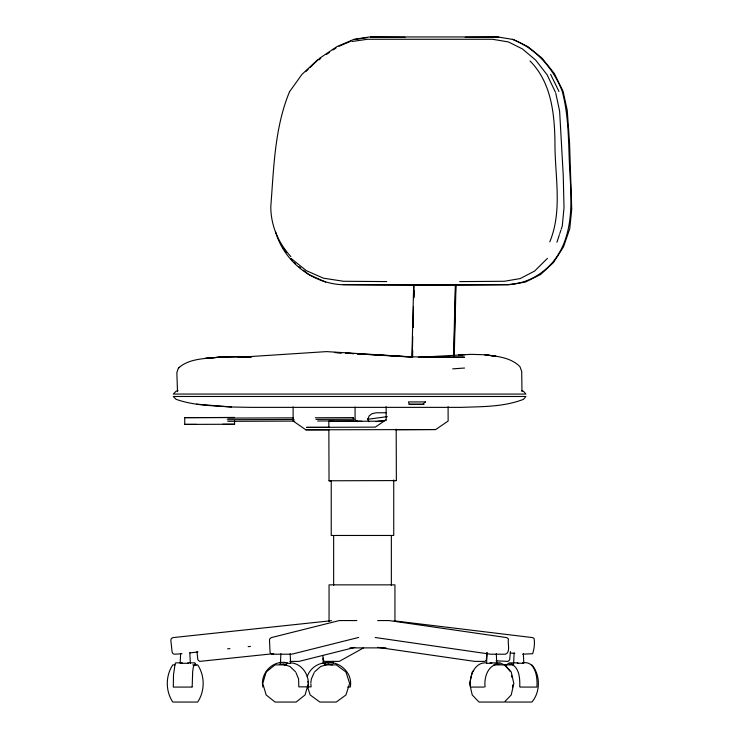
<?xml version="1.0" encoding="UTF-8"?>
<svg xmlns="http://www.w3.org/2000/svg" width="739" height="739" viewBox="0 0 739 739"><rect width="100%" height="100%" fill="white"/><g stroke="black" fill="none" stroke-linecap="round" stroke-linejoin="round"><path stroke-width="1.11" d="M411.9 357.113L413.674 284.589M412.233 357.26L412.741 336.633M412.962 327.469L413.471 306.851M413.692 297.688L414.006 285.088M412.574 357.233L412.741 350.323M413.304 327.294L413.471 320.393M414.034 297.364L414.209 290.455M453.589 355.81L455.344 284.432M453.931 355.958L455.667 284.931M454.263 355.93L456.018 284.543M519.748 686.854C519.997 678.993 519.6 667.927 511.416 664.139M180.168 663.289L180.612 653.692M280.441 663.317L280.885 653.701M325.566 663.289L323.063 663.446L323.312 658.052M487.075 652.629L486.585 663.317L491.906 663.252M513.642 663.289L514.132 652.629M512.589 687.076L512.7 684.961M308.098 687.076C310.038 676.305 302.759 664.149 291.452 662.855M486.955 652.639L486.382 659.899L485.024 661.387L474.632 661.387L377.62 647.336M510.427 651.595L509.642 659.899L508.026 661.387L496.063 660.832M394.146 620.834L532.662 637.609L534.085 638.487C534.962 643.318 534.177 649.082 532.653 653.692L522.658 654.209M310.823 682.882L311.35 678.929L314.186 672.619M549.807 241.829C562.869 210.125 554.638 175.134 554.961 141.971C554.481 113.372 551.276 82.325 530.002 60.967M556.938 242.226L559.423 234.632M368.881 421.701L367.976 419.262L369.038 416.011L371.976 413.683L376.16 412.787L386.395 412.75M559.783 233.552L560.846 230.319M561.206 229.247L562.259 226.079L564.023 207.751L563.247 175.466L559.617 111.118L555.737 93.003M220.194 357.103L204.934 358.443L220.194 357.103C206.153 358.692 189.655 358.018 178.422 368.031L176.843 372.548L177.499 391.716M307.202 676.619C309.447 669.562 315.996 664.112 323.322 663.068M315.35 417.775L353.344 417.627L352.752 419.244L315.913 419.382M289.485 91.839C274.557 127.939 273.827 168.012 270.807 206.467C270.714 225.183 278.27 242.919 290.87 256.609M289.614 91.627L301.974 74.38L317.752 59.674M547.442 258.354L534.639 271.047L520.21 278.575L504.358 281.273L459.686 281.614M314.703 671.76L320.606 666.55L328.088 664.139M473.736 670.412L472.23 671.991L469.634 683.473L472.23 694.956L479.02 702.05L504.432 702.05L511.231 694.956L513.827 683.473L511.231 671.991L504.432 664.888L493.772 664.888M305.715 71.665L308.209 69.272M309.872 67.683L319.839 58.104L337.049 46.539L353.99 39.324L369.583 36.95L497.8 36.95L513.236 39.5L528.025 46.714L542.149 58.279L554.287 73.438L563.026 91.165L567.238 110.277L569.566 143.209L571.727 209.322L569.769 228.665L563.534 246.771L553.613 262.391L540.671 274.437L525.42 282.067L508.746 284.755A980.893 64.256 1.5 0 1 343.746 284.755C312.532 284.062 284.062 261.597 275.536 231.695M319.063 59.877L320.726 58.279M490.077 662.855L499.869 662.855L505.476 665.414L509.411 662.855L518.094 662.855M395.42 429.701L435.659 429.544L448.139 421.045L448.093 406.635M326.462 54.427L329.335 52.497M333.16 49.929L336.023 47.998M363.44 647.955L339.256 661.387L324.292 661.387L323.008 659.724L322.925 655.576M523.508 663.252L517.217 663.252M178.422 368.031L179.669 367.422M338.998 46.261L350.646 41.301M178.053 390.645L176.039 391.273L173.268 394.063L525.9 394.072L523.535 391.31L521.577 390.608M497.005 664.139C487.306 666.375 484.027 678.069 485.08 686.854M358.674 637.443L291.748 654.209L272.044 654.209L270.308 653.147L270.04 652.001L269.504 640.177L269.661 638.93L271.287 637.609L339.321 620.557L356.835 620.557M354.84 647.401L299.027 661.387L289.827 661.387M284.155 664.952L285.928 664.546M290.159 653.71L290.612 663.363L286.963 663.289M354.877 39.5L367.135 37.634M351.893 41.513L367.495 39.278L492.479 39.278L508.34 41.92L522.325 48.876L535.655 60.081L547.1 74.787L555.359 92.033M367.976 419.262L387.31 416.62M376.012 421.599L386.257 420.223M331.617 620.677L172.972 637.609L171.356 638.487L170.838 640.251L172.104 652.075L172.981 653.692L174.755 654.209L181.97 653.729M189.96 652.87L197.941 652.02M227.621 648.851L229.903 648.611M248.165 646.662L250.447 646.422M273.716 653.682L199.696 661.387L197.858 659.899L196.962 651.595M188.436 663.289L181.194 663.289M465.284 354.637L458.688 355.108L471.039 354.341L485.033 354.785C497.153 356.29 510.926 357.464 519.942 366.664L521.706 371.486L521.974 391.43M452.684 368.863L464.554 368.031M236.665 356.678L219.862 357.113L247.075 356.771L326.573 351.607L410.829 356.854L357.223 353.787M418.376 357.316L462.623 354.84M443.64 357.288L464.508 357.205L426.495 356.752L441.931 357.196L439.16 357.103M328.855 427.05L328.837 421.332L383.947 421.184M328.855 429.331L329.031 480.784L396.363 480.572L396.196 429.119M465.228 37.319L498.696 37.126M393.028 480.59L396.363 480.572M184.732 417.637L234.549 417.489L184.732 417.637L184.75 424.389L196.685 424.389M227.861 418.098L293.475 417.858M227.27 419.715L294.039 419.466M227.871 421.332L294.639 421.082M317.668 420.99L353.353 420.861L353.944 419.244L353.344 417.627M184.75 424.389L234.568 424.251L234.559 420.87M293.106 406.94L293.152 421.008L305.835 429.812L435.659 429.544M196.768 404.187L231.372 406.995L250.706 407.365L461.081 407.365C481.967 406.579 503.786 407.032 523.535 399.309L525.9 396.483L173.268 396.483L176.039 399.3C193.738 405.582 212.86 405.683 231.39 406.995M352.595 421.285L361.759 421.258M409.055 404.418L424.001 404.427M328.837 421.332L333.298 421.332M222.624 424.251L234.568 424.251M329.465 427.382L306.509 427.382L375.301 427.133L386.174 419.715L386.127 406.616M305.835 429.812L328.79 429.812M329.031 480.784L331.257 480.784M377.629 620.557L389.037 620.557L506.769 637.609L508.441 638.93C507.36 643.189 510.926 652.103 505.467 654.209L490.631 654.209L375.163 637.489M349.898 647.881L386.054 647.881M182.284 662.855L175.679 662.855L175.134 663.724L173.517 674.615L173.295 687.076L192.02 687.076M187.789 662.855L194.948 662.855L195.992 665.414M287.388 662.855C273.19 659.456 259.962 673.109 262.807 687.076M324.347 662.855C338.517 659.696 353.233 672.499 350.268 687.076L347.57 687.076M486.659 662.855C474.309 661.802 468.979 676.924 470.521 687.076L484.193 687.076M522.51 662.855C535.646 660.417 537.659 677.765 536.902 687.076L520.367 687.076M194.93 664.139L193.433 666.55L192.657 671.76L192.186 686.854M279.573 664.139L286.686 664.139M324.486 664.139L332.033 664.139M494.724 664.139L499.776 664.139M509.476 664.139L513.623 664.139M175.014 664.888L172.797 664.888C165.453 675.889 165.453 691.057 172.797 702.05L197.664 702.05C205.008 691.057 205.008 675.889 197.664 664.888L192.768 664.888M286.039 664.888L275.047 664.888L266.16 671.991L262.761 683.473L266.16 694.956L275.047 702.05L296.154 702.05L305.05 694.956L308.44 683.473L307.821 681.386M324.319 664.888L336.273 664.888L345.944 671.991L349.639 683.473L345.944 694.956L336.273 702.05L319.839 702.05L310.168 694.956L307.479 686.605M505.448 664.888L513.596 664.888M505.448 702.05L531.904 702.05C540.542 691.907 540.542 675.03 531.904 664.888M370.479 37.126L405.055 37.319M386.7 281.577L343.524 281.273L323.349 278.169L306.343 270.64L291.508 258.807M251.362 356.845L237.718 356.752L250.401 356.965M247.075 356.771L251.288 356.826L237.173 356.641M441.931 357.196L405.988 356.771L379.855 355.21M345.815 353.131L353.805 353.584M345.769 353.159L353.722 353.639M357.131 353.842L365.084 354.323M368.493 354.526L377.583 355.071M510.252 652.962L514.824 653.516M485.033 354.785L495.971 356.272L484.516 354.729M290.104 663.289L290.612 663.363M328.43 664.139L332.291 664.952M283.203 664.139L290.076 666.55L295.508 671.76M325.603 282.067L308.588 274.437L303.378 270.188M512.339 39.324C535.655 48.146 553.114 68.117 562.139 90.989C569.63 118.665 568.18 147.671 570.065 176.048C571.912 205.507 572.762 238.134 552.726 262.225C541.345 275.37 525.364 283.933 507.85 284.58A980.893 64.256 1.5 0 1 342.85 284.58M357.879 421.609L355.108 419.687L355.062 407.06M293.817 262.391L295.554 263.805M299.027 266.64L300.773 268.063M505.476 665.414L509.901 670.984M283.009 247.694L286.39 252.285M291.12 258.715L292.468 260.553M295.979 672.619L298.593 678.929L298.815 686.854L311.11 686.854L310.897 683.871M550.61 74.343L558.97 91.47M511.674 675.622L512.164 677.626M523.351 653.692L523.794 663.271M496.303 653.71L496.756 663.363M333.123 661.248L333.224 663.4M189.831 652.62L190.32 663.271M367.957 418.477L367.994 420.057M394.94 621.517L394.94 584.854L329.049 584.854L329.049 621.517M393.739 479.953L393.739 535.47L331.229 535.47L331.229 481.089M391.347 535.849L391.347 585.27M333.649 535.849L333.649 585.27M425.396 401.933L422.93 404.187L409.194 404.187L408.473 401.933L425.396 401.933M341.261 352.873L334.416 352.475L341.224 352.891"/></g></svg>
